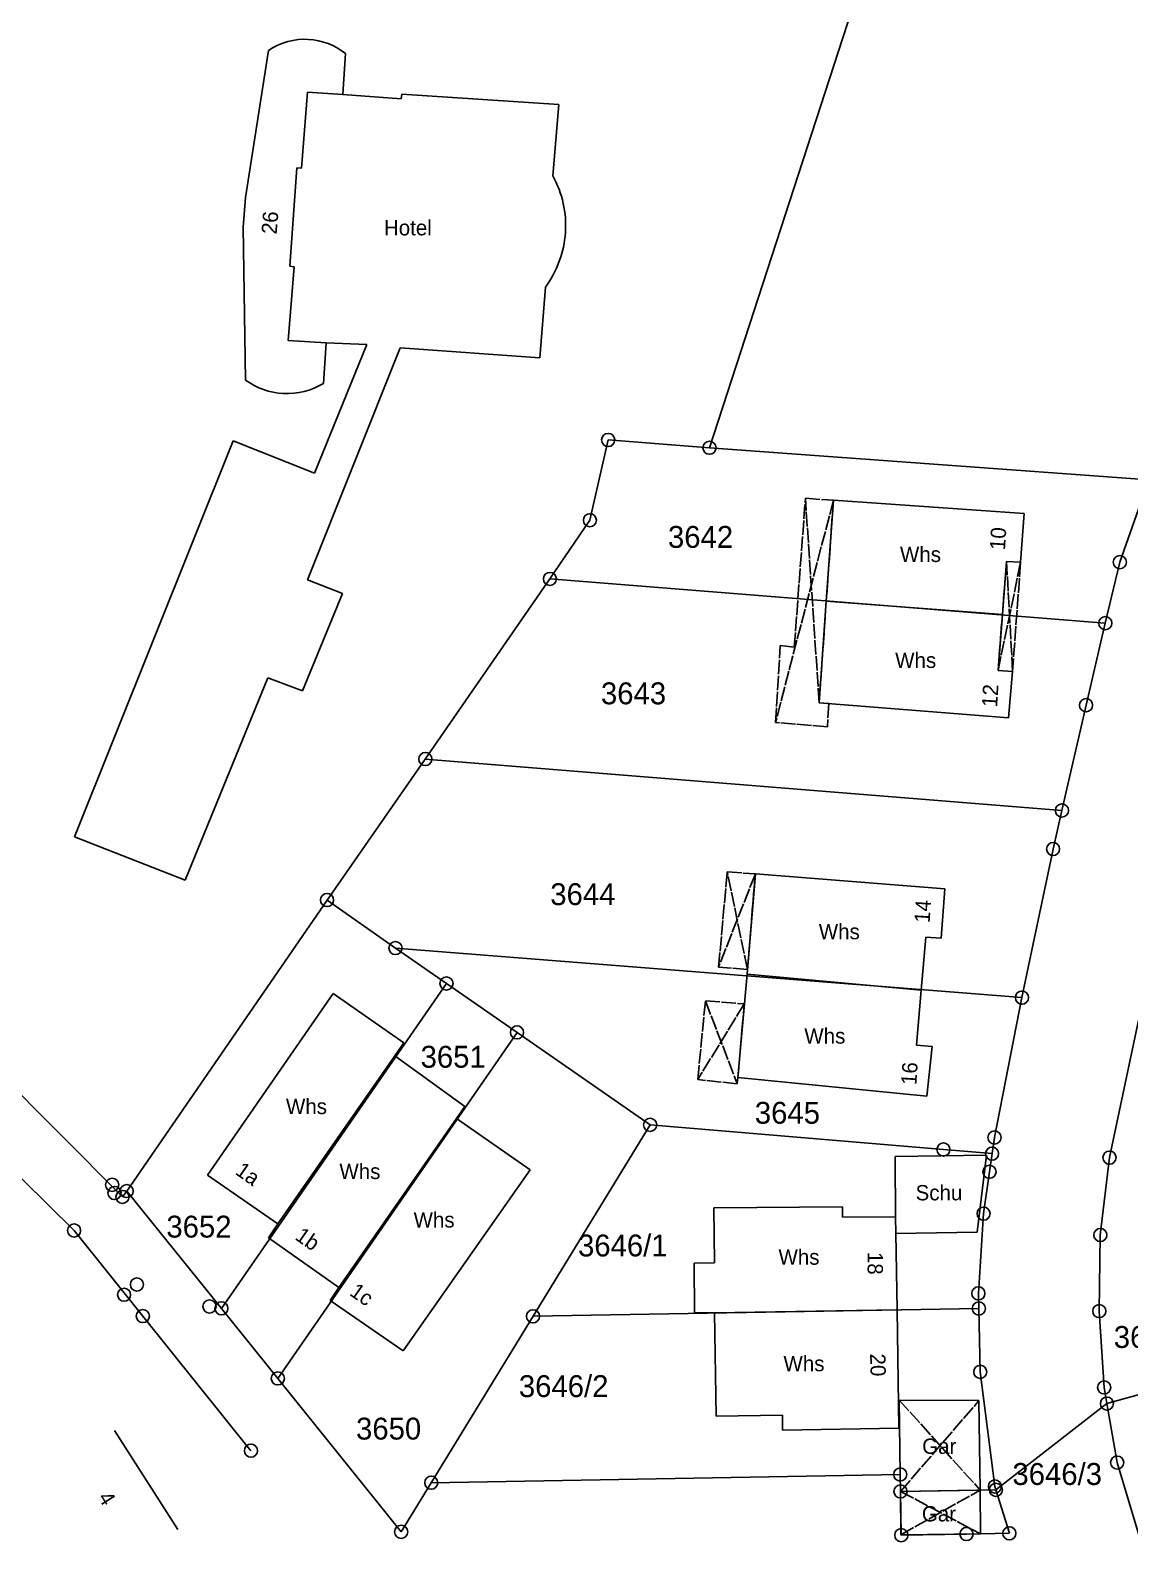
# Model space of a CAD drawing. Extents: x 3399801 to 3400072, y 5275603 to 5275873.
# Drawn here: x 3399896.9 to 3399972.2, y 5275603.1 to 5275706.7 of the extents above; entities that cross this region are included whole.
import ezdxf

# ---------------------------------------------------------------- set-up
doc = ezdxf.new("R2010")
doc.units = 0
for name, pattern in [('1600_2028', [0]), ('1600_2031', [1.5, 1, 0, 0, -0.5]), ('1600_2505', [0]), ('1600_2507', [0]), ('1600_2515', [0])]:
    doc.linetypes.add(name, pattern=pattern)
doc.layers.get('0').update_dxf_attribs({"color": 1, "linetype": 'CONTINUOUS'})
for name, color, linetype in [('FLURSTÜCKE_GRENZPUNKTE', 255, 'CONTINUOUS'), ('GEBÄUDE', 255, 'CONTINUOUS'), ('LAGEBEZEICHNUNGEN', 255, 'CONTINUOUS'), ('MIGRATIONSOBJEKTE', 7, 'CONTINUOUS'), ('TEXTE', 1, 'CONTINUOUS'), ('VERKEHR', 255, 'CONTINUOUS')]:
    doc.layers.add(name, color=color, linetype=linetype)
doc.styles.add('FLURSTÜCKSNUMMER_-_K_10_70', font='txt')
doc.styles.add('FLURSTÜCKSNUMMER__SCHRÄGST', font='txt')
doc.styles.add('GEBÄUDEFUNKTION__NUR_BW_', font='txt')
doc.styles.add('SONSTIGER_TEXT__BEZEICHNUN', font='txt')

# ---------------------------------------------------------------- blocks, each defined once
blk = doc.blocks.new('GRENZPUNKT_MIT_ABMARKUNG__')
at = {"color": 0}
blk.add_circle((0, 0), 0.5, dxfattribs=at)
blk = doc.blocks.new('*U27')
at = {"layer": 'GEBÄUDE', "color": 7, "linetype": 'BYBLOCK', "style": 'GEBÄUDEFUNKTION__NUR_BW_'}
blk.add_text('Hotel', height=1.05, rotation=0.0091, dxfattribs=at).set_placement((3399921.12, 5275692.61))
blk = doc.blocks.new('*U28')
at = {"layer": 'GEBÄUDE', "color": 7, "linetype": 'BYBLOCK', "style": 'GEBÄUDEFUNKTION__NUR_BW_'}
blk.add_text('Whs', height=1.05, rotation=0.0091, dxfattribs=at).set_placement((3399914.41, 5275632.4))
blk = doc.blocks.new('*U29')
at = {"layer": 'GEBÄUDE', "color": 7, "linetype": 'BYBLOCK', "style": 'GEBÄUDEFUNKTION__NUR_BW_'}
blk.add_text('Whs', height=1.05, rotation=0.0091, dxfattribs=at).set_placement((3399918.07, 5275627.95))
blk = doc.blocks.new('*U30')
at = {"layer": 'GEBÄUDE', "color": 7, "linetype": 'BYBLOCK', "style": 'GEBÄUDEFUNKTION__NUR_BW_'}
blk.add_text('Whs', height=1.05, rotation=0.0091, dxfattribs=at).set_placement((3399923.15, 5275624.63))
blk = doc.blocks.new('*U31')
at = {"layer": 'GEBÄUDE', "color": 7, "linetype": 'BYBLOCK', "style": 'GEBÄUDEFUNKTION__NUR_BW_'}
blk.add_text('Whs', height=1.05, rotation=0.0091, dxfattribs=at).set_placement((3399948.48, 5275614.78))
blk = doc.blocks.new('*U32')
at = {"layer": 'GEBÄUDE', "color": 7, "linetype": 'BYBLOCK', "style": 'GEBÄUDEFUNKTION__NUR_BW_'}
blk.add_text('Whs', height=1.05, rotation=0.0091, dxfattribs=at).set_placement((3399948.14, 5275622.08))
blk = doc.blocks.new('*U33')
at = {"layer": 'GEBÄUDE', "color": 7, "linetype": 'BYBLOCK', "style": 'GEBÄUDEFUNKTION__NUR_BW_'}
blk.add_text('Whs', height=1.05, rotation=0.0091, dxfattribs=at).set_placement((3399949.91, 5275637.23))
blk = doc.blocks.new('*U34')
at = {"layer": 'GEBÄUDE', "color": 7, "linetype": 'BYBLOCK', "style": 'GEBÄUDEFUNKTION__NUR_BW_'}
blk.add_text('Whs', height=1.05, rotation=0.0091, dxfattribs=at).set_placement((3399950.9, 5275644.38))
blk = doc.blocks.new('*U35')
at = {"layer": 'GEBÄUDE', "color": 7, "linetype": 'BYBLOCK', "style": 'GEBÄUDEFUNKTION__NUR_BW_'}
blk.add_text('Whs', height=1.05, rotation=0.0091, dxfattribs=at).set_placement((3399956.13, 5275662.97))
blk = doc.blocks.new('*U36')
at = {"layer": 'GEBÄUDE', "color": 7, "linetype": 'BYBLOCK', "style": 'GEBÄUDEFUNKTION__NUR_BW_'}
blk.add_text('Whs', height=1.05, rotation=0.0091, dxfattribs=at).set_placement((3399956.46, 5275670.23))
blk = doc.blocks.new('*U69')
at = {"layer": 'GEBÄUDE', "color": 7, "linetype": 'BYBLOCK', "style": 'GEBÄUDEFUNKTION__NUR_BW_'}
blk.add_text('Gar', height=1.05, rotation=0.0091, dxfattribs=at).set_placement((3399957.96, 5275604.49))
blk = doc.blocks.new('*U70')
at = {"layer": 'GEBÄUDE', "color": 7, "linetype": 'BYBLOCK', "style": 'GEBÄUDEFUNKTION__NUR_BW_'}
blk.add_text('Gar', height=1.05, rotation=0.0091, dxfattribs=at).set_placement((3399957.98, 5275609.12))
blk = doc.blocks.new('*U71')
at = {"layer": 'GEBÄUDE', "color": 7, "linetype": 'BYBLOCK', "style": 'GEBÄUDEFUNKTION__NUR_BW_'}
blk.add_text('Schu', height=1.05, rotation=0.0091, dxfattribs=at).set_placement((3399957.53, 5275626.49))
blk = doc.blocks.new('*U88')
at = {"layer": 'LAGEBEZEICHNUNGEN', "color": 7, "linetype": 'BYBLOCK', "style": 'SONSTIGER_TEXT__BEZEICHNUN'}
blk.add_text('26', height=1.05, rotation=85.4282, dxfattribs=at).set_placement((3399913.77, 5275692.66))
blk = doc.blocks.new('*U89')
at = {"layer": 'LAGEBEZEICHNUNGEN', "color": 7, "linetype": 'BYBLOCK', "style": 'SONSTIGER_TEXT__BEZEICHNUN'}
blk.add_text('1a', height=1.05, rotation=325.1804, dxfattribs=at).set_placement((3399910.87, 5275628.33))
blk = doc.blocks.new('*U90')
at = {"layer": 'LAGEBEZEICHNUNGEN', "color": 7, "linetype": 'BYBLOCK', "style": 'SONSTIGER_TEXT__BEZEICHNUN'}
blk.add_text('1b', height=1.05, rotation=325.1804, dxfattribs=at).set_placement((3399914.96, 5275623.86))
blk = doc.blocks.new('*U91')
at = {"layer": 'LAGEBEZEICHNUNGEN', "color": 7, "linetype": 'BYBLOCK', "style": 'SONSTIGER_TEXT__BEZEICHNUN'}
blk.add_text('1c', height=1.05, rotation=325.1804, dxfattribs=at).set_placement((3399918.7, 5275620.04))
blk = doc.blocks.new('*U92')
at = {"layer": 'LAGEBEZEICHNUNGEN', "color": 7, "linetype": 'BYBLOCK', "style": 'SONSTIGER_TEXT__BEZEICHNUN'}
blk.add_text('20', height=1.05, rotation=271.4352, dxfattribs=at).set_placement((3399954.41, 5275615.98))
blk = doc.blocks.new('*U93')
at = {"layer": 'LAGEBEZEICHNUNGEN', "color": 7, "linetype": 'BYBLOCK', "style": 'SONSTIGER_TEXT__BEZEICHNUN'}
blk.add_text('18', height=1.05, rotation=269.9989, dxfattribs=at).set_placement((3399954.24, 5275622.96))
blk = doc.blocks.new('*U94')
at = {"layer": 'LAGEBEZEICHNUNGEN', "color": 7, "linetype": 'BYBLOCK', "style": 'SONSTIGER_TEXT__BEZEICHNUN'}
blk.add_text('16', height=1.05, rotation=86.3749, dxfattribs=at).set_placement((3399957.58, 5275634.37))
blk = doc.blocks.new('*U95')
at = {"layer": 'LAGEBEZEICHNUNGEN', "color": 7, "linetype": 'BYBLOCK', "style": 'SONSTIGER_TEXT__BEZEICHNUN'}
blk.add_text('14', height=1.05, rotation=86.3749, dxfattribs=at).set_placement((3399958.49, 5275645.48))
blk = doc.blocks.new('*U96')
at = {"layer": 'LAGEBEZEICHNUNGEN', "color": 7, "linetype": 'BYBLOCK', "style": 'SONSTIGER_TEXT__BEZEICHNUN'}
blk.add_text('12', height=1.05, rotation=86.374, dxfattribs=at).set_placement((3399963.11, 5275660.26))
blk = doc.blocks.new('*U97')
at = {"layer": 'LAGEBEZEICHNUNGEN', "color": 7, "linetype": 'BYBLOCK', "style": 'SONSTIGER_TEXT__BEZEICHNUN'}
blk.add_text('10', height=1.05, rotation=86.3749, dxfattribs=at).set_placement((3399963.65, 5275671.02))
blk = doc.blocks.new('*U121')
at = {"layer": 'LAGEBEZEICHNUNGEN', "color": 7, "linetype": 'BYBLOCK', "style": 'SONSTIGER_TEXT__BEZEICHNUN'}
blk.add_text('4', height=1.05, rotation=302.5227, dxfattribs=at).set_placement((3399901.5, 5275606.13))
blk = doc.blocks.new('*U181')
at = {"layer": 'FLURSTÜCKE_GRENZPUNKTE', "color": 7, "linetype": 'BYBLOCK', "style": 'FLURSTÜCKSNUMMER_-_K_10_70'}
blk.add_text('3652', height=1.5, rotation=0.0091, dxfattribs=at).set_placement((3399906.22, 5275623.94))
blk = doc.blocks.new('*U182')
at = {"layer": 'FLURSTÜCKE_GRENZPUNKTE', "color": 7, "linetype": 'BYBLOCK', "style": 'FLURSTÜCKSNUMMER_-_K_10_70'}
blk.add_text('3651', height=1.5, rotation=0.0091, dxfattribs=at).set_placement((3399923.63, 5275635.58))
blk = doc.blocks.new('*U183')
at = {"layer": 'FLURSTÜCKE_GRENZPUNKTE', "color": 7, "linetype": 'BYBLOCK', "style": 'FLURSTÜCKSNUMMER_-_K_10_70'}
blk.add_text('3650', height=1.5, rotation=0.0091, dxfattribs=at).set_placement((3399919.21, 5275610.1))
blk = doc.blocks.new('*U184')
at = {"layer": 'FLURSTÜCKE_GRENZPUNKTE', "color": 7, "linetype": 'BYBLOCK', "style": 'FLURSTÜCKSNUMMER__SCHRÄGST'}
blk.add_text('3646/3', height=1.5, rotation=0.0091, dxfattribs=at).set_placement((3399964.16, 5275606.99))
blk = doc.blocks.new('*U185')
at = {"layer": 'FLURSTÜCKE_GRENZPUNKTE', "color": 7, "linetype": 'BYBLOCK', "style": 'FLURSTÜCKSNUMMER__SCHRÄGST'}
blk.add_text('3646/2', height=1.5, rotation=0.0091, dxfattribs=at).set_placement((3399930.36, 5275613.01))
blk = doc.blocks.new('*U186')
at = {"layer": 'FLURSTÜCKE_GRENZPUNKTE', "color": 7, "linetype": 'BYBLOCK', "style": 'FLURSTÜCKSNUMMER__SCHRÄGST'}
blk.add_text('3646/1', height=1.5, rotation=0.0091, dxfattribs=at).set_placement((3399934.41, 5275622.65))
blk = doc.blocks.new('*U187')
at = {"layer": 'FLURSTÜCKE_GRENZPUNKTE', "color": 7, "linetype": 'BYBLOCK', "style": 'FLURSTÜCKSNUMMER_-_K_10_70'}
blk.add_text('3645', height=1.5, rotation=0.0091, dxfattribs=at).set_placement((3399946.52, 5275631.74))
blk = doc.blocks.new('*U188')
at = {"layer": 'FLURSTÜCKE_GRENZPUNKTE', "color": 7, "linetype": 'BYBLOCK', "style": 'FLURSTÜCKSNUMMER_-_K_10_70'}
blk.add_text('3644', height=1.5, rotation=0.0091, dxfattribs=at).set_placement((3399932.51, 5275646.72))
blk = doc.blocks.new('*U189')
at = {"layer": 'FLURSTÜCKE_GRENZPUNKTE', "color": 7, "linetype": 'BYBLOCK', "style": 'FLURSTÜCKSNUMMER_-_K_10_70'}
blk.add_text('3643', height=1.5, rotation=0.0091, dxfattribs=at).set_placement((3399935.98, 5275660.48))
blk = doc.blocks.new('*U190')
at = {"layer": 'FLURSTÜCKE_GRENZPUNKTE', "color": 7, "linetype": 'BYBLOCK', "style": 'FLURSTÜCKSNUMMER_-_K_10_70'}
blk.add_text('3642', height=1.5, rotation=0.0091, dxfattribs=at).set_placement((3399940.57, 5275671.2))
blk = doc.blocks.new('*U203')
at = {"layer": 'FLURSTÜCKE_GRENZPUNKTE', "color": 7, "linetype": 'BYBLOCK', "style": 'FLURSTÜCKSNUMMER__SCHRÄGST'}
blk.add_text('3633/7', height=1.5, rotation=0.0091, dxfattribs=at).set_placement((3399971.1, 5275616.38))

msp = doc.modelspace()

# ---------------------------------------------------------------- linework, layer by layer
at = {"layer": 'FLURSTÜCKE_GRENZPUNKTE', "color": 7, "linetype": '1600_2028'}
for p, q in [((3399943.410679, 5275678.059542), (3399956.43608, 5275718.159099, 333.791)), ((3399935.22729, 5275673.090271), (3399936.477529, 5275678.591647)), ((3399936.477529, 5275678.591647), (3399943.410679, 5275678.059542)), ((3399973.504252, 5275675.850356), (3399943.410679, 5275678.059542)), ((3399971.513379, 5275670.218896), (3399973.504252, 5275675.850356)), ((3399932.486332, 5275669.069807), (3399935.22729, 5275673.090271)), ((3399970.522964, 5275666.037686), (3399971.513379, 5275670.218896)), ((3399923.954478, 5275656.728887), (3399932.486332, 5275669.069807)), ((3399970.522964, 5275666.037686), (3399932.486332, 5275669.069807)), ((3399969.202956, 5275660.416337), (3399970.522964, 5275666.037686)), ((3399967.553644, 5275653.204918), (3399969.202956, 5275660.416337)), ((3399917.222898, 5275647.068394), (3399923.954478, 5275656.728887)), ((3399967.553644, 5275653.204918), (3399923.954478, 5275656.728887)), ((3399966.943907, 5275650.564397), (3399967.553644, 5275653.204918)), ((3399964.815065, 5275640.382313), (3399966.943907, 5275650.564397)), ((3399903.501364, 5275627.125998), (3399917.222898, 5275647.068394)), ((3399921.907014, 5275643.775798), (3399917.222898, 5275647.068394)), ((3399925.399994, 5275641.353936), (3399921.907014, 5275643.775798)), ((3399964.815065, 5275640.382313), (3399921.907014, 5275643.775798)), ((3399909.987957, 5275619.091509), (3399925.399994, 5275641.353936)), ((3399930.232855, 5275638.001583), (3399925.399994, 5275641.353936)), ((3399962.936282, 5275630.8003), (3399964.815065, 5275640.382313)), ((3399972.878278, 5275639.259698), (3399970.809303, 5275629.417705)), ((3399913.85186, 5275614.289497), (3399930.232855, 5275638.001583)), ((3399939.347795, 5275631.667219), (3399930.232855, 5275638.001583)), ((3399892.800913, 5275637.192906), (3399903.211347, 5275626.725936)), ((3399888.578988, 5275635.613572), (3399899.900329, 5275624.426007)), ((3399931.328539, 5275618.54581), (3399939.347795, 5275631.667219)), ((3399959.435225, 5275629.971069), (3399939.347795, 5275631.667219)), ((3399962.766445, 5275629.690052), (3399962.936282, 5275630.8003)), ((3399962.766445, 5275629.690052), (3399959.435225, 5275629.971069)), ((3399962.586631, 5275628.449772), (3399962.766445, 5275629.690052)), ((3399970.809303, 5275629.417705), (3399970.180054, 5275624.116488)), ((3399962.187071, 5275625.579119), (3399962.586631, 5275628.449772)), ((3399903.211347, 5275626.725936), (3399903.501364, 5275627.125998)), ((3399903.501364, 5275627.125998), (3399909.987957, 5275619.091509)), ((3399961.828051, 5275620.117763), (3399962.187071, 5275625.579119)), ((3399899.900329, 5275624.426007), (3399904.605195, 5275618.562681)), ((3399970.180054, 5275624.116488), (3399970.110983, 5275618.905137)), ((3399970.632316, 5275612.564229), (3399999.021787, 5275620.488202)), ((3399961.85827, 5275619.077477), (3399961.828051, 5275620.117763)), ((3399904.605195, 5275618.562681), (3399912.012834, 5275609.338988)), ((3399909.987957, 5275619.091509), (3399913.85186, 5275614.289497)), ((3399924.359635, 5275607.146063), (3399931.328539, 5275618.54581)), ((3399961.85827, 5275619.077477), (3399931.328539, 5275618.54581)), ((3399961.959192, 5275614.736755), (3399961.85827, 5275619.077477)), ((3399970.110983, 5275618.905137), (3399970.442052, 5275613.674345)), ((3399913.85186, 5275614.289497), (3399922.299747, 5275603.776003)), ((3399962.961116, 5275606.885934), (3399961.959192, 5275614.736755)), ((3399970.442052, 5275613.674345), (3399970.632316, 5275612.564229)), ((3399970.632316, 5275612.564229), (3399963.031183, 5275606.655899)), ((3399970.632316, 5275612.564229), (3399971.333268, 5275608.523812)), ((3399971.333268, 5275608.523812), (3399972.894654, 5275603.33312)), ((3399922.299747, 5275603.776003), (3399924.359635, 5275607.146063)), ((3399956.47904, 5275607.707709), (3399924.359635, 5275607.146063)), ((3399956.499304, 5275606.547612), (3399956.47904, 5275607.707709)), ((3399963.031183, 5275606.655899), (3399962.961116, 5275606.885934)), ((3399963.031183, 5275606.655899), (3399956.499304, 5275606.547612)), ((3399956.549984, 5275603.547361), (3399956.499304, 5275606.547612)), ((3399963.952053, 5275603.675456), (3399963.031183, 5275606.655899)), ((3399963.952053, 5275603.675456), (3399961.01123, 5275603.626213)), ((3399961.01123, 5275603.626213), (3399956.549984, 5275603.547361))]:
    msp.add_line(p, q, dxfattribs=at)
at = {"layer": 'GEBÄUDE', "color": 7, "linetype": '1600_2505'}
for p, q in [((3399913.223166, 5275705.285821), (3399911.632439, 5275695.213739)), ((3399918.296308, 5275702.253729), (3399918.476289, 5275705.064444)), ((3399922.308743, 5275701.962598), (3399918.296308, 5275702.253729)), ((3399922.338742, 5275702.292684), (3399922.308743, 5275701.962598)), ((3399933.094555, 5275701.569723), (3399922.338742, 5275702.292684)), ((3399932.684669, 5275696.688315), (3399933.094555, 5275701.569723)), ((3399911.632439, 5275695.213739), (3399911.472383, 5275693.183285)), ((3399911.472383, 5275693.183285), (3399911.642733, 5275682.690634)), ((3399931.78505, 5275684.224698), (3399932.174918, 5275689.06609)), ((3399915.886124, 5275669.015592), (3399922.229712, 5275684.897736)), ((3399919.948186, 5275685.128542), (3399916.366168, 5275676.307356)), ((3399916.986334, 5275682.46879), (3399917.15633, 5275685.239477)), ((3399917.15633, 5275685.239477), (3399919.948186, 5275685.128542)), ((3399922.229712, 5275684.897736), (3399931.78505, 5275684.224698)), ((3399910.792248, 5275678.529896), (3399899.939748, 5275651.395936)), ((3399916.366168, 5275676.307356), (3399910.792248, 5275678.529896)), ((3399951.904626, 5275674.455966), (3399951.414644, 5275667.543797)), ((3399964.960454, 5275673.561955), (3399951.904626, 5275674.455966)), ((3399964.720394, 5275670.210849), (3399964.960454, 5275673.561955)), ((3399963.4699, 5275666.639964), (3399963.759971, 5275670.271147)), ((3399963.759971, 5275670.271147), (3399964.720394, 5275670.210849)), ((3399918.287899, 5275668.074411), (3399915.886124, 5275669.015592)), ((3399915.547018, 5275661.393546), (3399918.287899, 5275668.074411)), ((3399951.414644, 5275667.543797), (3399950.925264, 5275660.591808)), ((3399963.4699, 5275666.639964), (3399951.414644, 5275667.543797)), ((3399963.179951, 5275662.798761), (3399963.4699, 5275666.639964)), ((3399964.170383, 5275662.738449), (3399963.179951, 5275662.798761)), ((3399963.900905, 5275659.557682), (3399964.170383, 5275662.738449)), ((3399907.505967, 5275648.422206), (3399913.16499, 5275662.304777)), ((3399913.16499, 5275662.304777), (3399915.547018, 5275661.393546)), ((3399950.925264, 5275660.591808), (3399963.900905, 5275659.557682)), ((3399899.939748, 5275651.395936), (3399907.505967, 5275648.422206)), ((3399946.556241, 5275648.859887), (3399945.987665, 5275641.988167)), ((3399959.521535, 5275647.835834), (3399946.556241, 5275648.859887)), ((3399959.282149, 5275644.454997), (3399959.521535, 5275647.835834)), ((3399957.922387, 5275640.884431), (3399958.231731, 5275644.535323)), ((3399958.231731, 5275644.535323), (3399959.282149, 5275644.454997)), ((3399945.987665, 5275641.988167), (3399945.35913, 5275634.916407)), ((3399957.922387, 5275640.884431), (3399945.987665, 5275641.988167)), ((3399917.645246, 5275640.666255), (3399909.034193, 5275628.22483)), ((3399922.479355, 5275637.28369), (3399917.645246, 5275640.666255)), ((3399957.593064, 5275637.123514), (3399957.922387, 5275640.884431)), ((3399921.869242, 5275636.40362), (3399922.479355, 5275637.28369)), ((3399958.653468, 5275637.043189), (3399957.593064, 5275637.123514)), ((3399958.294056, 5275633.632375), (3399958.653468, 5275637.043189)), ((3399913.85815, 5275624.872388), (3399921.869242, 5275636.40362)), ((3399926.662985, 5275632.93117), (3399921.869242, 5275636.40362)), ((3399945.35913, 5275634.916407), (3399958.294056, 5275633.632375)), ((3399926.083019, 5275632.091097), (3399926.662985, 5275632.93117)), ((3399918.041941, 5275620.509908), (3399926.083019, 5275632.091097)), ((3399931.125748, 5275628.578682), (3399926.083019, 5275632.091097)), ((3399962.396338, 5275629.580127), (3399956.124172, 5275629.491877)), ((3399961.757179, 5275624.318904), (3399962.396338, 5275629.580127)), ((3399922.435735, 5275616.187746), (3399931.125748, 5275628.578682)), ((3399956.124172, 5275629.491877), (3399956.124209, 5275629.321831)), ((3399956.124209, 5275629.321831), (3399956.155071, 5275625.360755)), ((3399909.034193, 5275628.22483), (3399913.85815, 5275624.872388)), ((3399952.52369, 5275626.041959), (3399943.720717, 5275625.984417)), ((3399943.720717, 5275625.984417), (3399943.751646, 5275622.203369)), ((3399952.533852, 5275625.331764), (3399952.52369, 5275626.041959)), ((3399913.85815, 5275624.872388), (3399913.208095, 5275623.932261)), ((3399956.155071, 5275625.360755), (3399952.533852, 5275625.331764)), ((3399956.175325, 5275624.21044), (3399956.155071, 5275625.360755)), ((3399913.208095, 5275623.932261), (3399918.041941, 5275620.509908)), ((3399956.175325, 5275624.21044), (3399961.757179, 5275624.318904)), ((3399956.256472, 5275618.989011), (3399956.175325, 5275624.21044)), ((3399943.751646, 5275622.203369), (3399942.371192, 5275622.193751)), ((3399942.371192, 5275622.193751), (3399942.392038, 5275618.782806)), ((3399918.041941, 5275620.509908), (3399917.441889, 5275619.629791)), ((3399917.441889, 5275619.629791), (3399922.435735, 5275616.187746)), ((3399942.392038, 5275618.782806), (3399943.752474, 5275618.792431)), ((3399956.256472, 5275618.989011), (3399943.752474, 5275618.792431)), ((3399943.752474, 5275618.792431), (3399943.874314, 5275611.711446)), ((3399956.378304, 5275610.877989), (3399956.256472, 5275618.989011)), ((3399956.407883, 5275612.808136), (3399956.47904, 5275607.707709)), ((3399961.869574, 5275612.766639), (3399956.407883, 5275612.808136)), ((3399961.950872, 5275606.636183), (3399961.869574, 5275612.766639)), ((3399943.874314, 5275611.711446), (3399948.405675, 5275611.780225)), ((3399948.405675, 5275611.780225), (3399948.425933, 5275610.750124)), ((3399907.002638, 5275603.928902), (3399902.667615, 5275610.721285)), ((3399948.425933, 5275610.750124), (3399956.378304, 5275610.877989)), ((3399956.47904, 5275607.707709), (3399956.499304, 5275606.547612)), ((3399961.950872, 5275606.636183), (3399956.499304, 5275606.547612)), ((3399956.499304, 5275606.547612), (3399956.519969, 5275603.577371)), ((3399961.981502, 5275603.635963), (3399961.950872, 5275606.636183)), ((3399956.519969, 5275603.577371), (3399961.981502, 5275603.635963))]:
    msp.add_line(p, q, dxfattribs=at)
for centre, radius, start, end in [((3399915.674942, 5275701.70651), 4.33851, 86.16966464, 124.41058122), ((3399915.718294, 5275701.663849), 4.378423, 50.95680082, 86.77299687), ((3399926.536658, 5275693.28769), 7.02583, 355.99421509, 28.94812721), ((3399926.508036, 5275693.264753), 7.052824, 323.46479233, 356.19633439), ((3399914.454456, 5275686.54467), 4.77068, 233.8872724, 267.23714163), ((3399914.493217, 5275686.58074), 4.808718, 266.79655921, 301.22886079)]:
    msp.add_arc(centre, radius, start, end, dxfattribs=at)
at = {"layer": 'MIGRATIONSOBJEKTE', "color": 7, "linetype": '1600_2507'}
for p, q in [((3399915.884847, 5275702.424405), (3399915.484789, 5275697.213152)), ((3399918.296308, 5275702.253729), (3399915.884847, 5275702.424405)), ((3399915.154583, 5275697.243252), (3399914.674507, 5275690.501645)), ((3399915.484789, 5275697.213152), (3399915.154583, 5275697.243252)), ((3399914.964695, 5275690.461546), (3399914.554599, 5275685.410365)), ((3399914.674507, 5275690.501645), (3399914.964695, 5275690.461546)), ((3399914.554599, 5275685.410365), (3399917.15633, 5275685.239477))]:
    msp.add_line(p, q, dxfattribs=at)
at = {"layer": 'MIGRATIONSOBJEKTE', "color": 7, "linetype": '1600_2031'}
for p, q in [((3399951.904626, 5275674.455966), (3399947.934332, 5275659.242325)), ((3399949.223809, 5275664.403397), (3399949.983766, 5275674.596557)), ((3399950.925264, 5275660.591808), (3399949.983766, 5275674.596557)), ((3399949.983766, 5275674.596557), (3399951.904626, 5275674.455966)), ((3399951.904626, 5275674.455966), (3399951.414644, 5275667.543797)), ((3399964.720394, 5275670.210849), (3399963.179951, 5275662.798761)), ((3399963.4699, 5275666.639964), (3399963.759971, 5275670.271147)), ((3399964.170383, 5275662.738449), (3399963.759971, 5275670.271147)), ((3399963.759971, 5275670.271147), (3399964.720394, 5275670.210849)), ((3399964.720394, 5275670.210849), (3399964.170383, 5275662.738449)), ((3399951.414644, 5275667.543797), (3399950.925264, 5275660.591808)), ((3399963.179951, 5275662.798761), (3399963.4699, 5275666.639964)), ((3399947.934332, 5275659.242325), (3399948.263392, 5275664.503714)), ((3399948.263392, 5275664.503714), (3399949.223809, 5275664.403397)), ((3399964.170383, 5275662.738449), (3399963.179951, 5275662.798761)), ((3399950.925264, 5275660.591808), (3399951.585552, 5275660.541598)), ((3399951.585552, 5275660.541598), (3399951.49588, 5275658.941189)), ((3399951.49588, 5275658.941189), (3399947.934332, 5275659.242325)), ((3399944.036813, 5275642.478864), (3399944.625455, 5275648.990485)), ((3399946.556241, 5275648.859887), (3399944.036813, 5275642.478864)), ((3399944.625455, 5275648.990485), (3399946.546238, 5275648.859889)), ((3399946.017598, 5275642.318249), (3399944.625455, 5275648.990485)), ((3399946.546238, 5275648.859889), (3399946.017598, 5275642.318249)), ((3399946.017598, 5275642.318249), (3399944.036813, 5275642.478864)), ((3399942.608178, 5275634.76715), (3399943.137042, 5275640.168487)), ((3399945.798083, 5275639.947662), (3399942.608178, 5275634.76715)), ((3399943.137042, 5275640.168487), (3399945.319221, 5275634.476298)), ((3399943.137042, 5275640.168487), (3399945.798083, 5275639.947662)), ((3399945.798083, 5275639.947662), (3399945.35913, 5275634.916407)), ((3399945.319221, 5275634.476298), (3399942.608178, 5275634.76715)), ((3399945.35913, 5275634.916407), (3399945.319221, 5275634.476298)), ((3399956.407883, 5275612.808136), (3399961.950872, 5275606.636183)), ((3399956.499304, 5275606.547612), (3399961.869574, 5275612.766639)), ((3399956.499304, 5275606.547612), (3399961.981502, 5275603.635963)), ((3399956.519969, 5275603.577371), (3399961.950872, 5275606.636183))]:
    msp.add_line(p, q, dxfattribs=at)
at = {"layer": 'VERKEHR', "color": 253, "linetype": '1600_2515'}
for p, q in [((3399888.578988, 5275635.613572), (3399899.900329, 5275624.426007)), ((3399899.900329, 5275624.426007), (3399904.605195, 5275618.562681)), ((3399904.605195, 5275618.562681), (3399912.012834, 5275609.338988)), ((3399970.632316, 5275612.564229), (3399963.031183, 5275606.655899))]:
    msp.add_line(p, q, dxfattribs=at)

# ---------------------------------------------------------------- block references
at = {"layer": 'FLURSTÜCKE_GRENZPUNKTE', "color": 7, "xscale": 0.9, "yscale": 0.9, "zscale": 0.9}
for p in [(3399936.477529, 5275678.591647), (3399943.410679, 5275678.059542), (3399935.22729, 5275673.090271), (3399971.513379, 5275670.218896), (3399932.486332, 5275669.069807), (3399970.522964, 5275666.037686), (3399969.202956, 5275660.416337), (3399923.954478, 5275656.728887), (3399967.553644, 5275653.204918), (3399966.943907, 5275650.564397), (3399917.222898, 5275647.068394), (3399921.907014, 5275643.775798), (3399925.399994, 5275641.353936), (3399964.815065, 5275640.382313), (3399930.232855, 5275638.001583), (3399939.347795, 5275631.667219), (3399962.936282, 5275630.8003), (3399959.435225, 5275629.971069), (3399962.766445, 5275629.690052), (3399970.809303, 5275629.417705), (3399962.586631, 5275628.449772), (3399902.510624, 5275627.556428), (3399903.501364, 5275627.125998), (3399902.670931, 5275626.996183), (3399903.211347, 5275626.725936), (3399962.187071, 5275625.579119), (3399899.900329, 5275624.426007), (3399970.180054, 5275624.116488), (3399903.323943, 5275620.02352), (3399904.204168, 5275620.723543), (3399961.828051, 5275620.117763), (3399909.177465, 5275619.221758), (3399909.987957, 5275619.091509), (3399961.85827, 5275619.077477), (3399970.110983, 5275618.905137), (3399904.605195, 5275618.562681), (3399931.328539, 5275618.54581), (3399961.959192, 5275614.736755), (3399913.85186, 5275614.289497), (3399970.442052, 5275613.674345), (3399970.632316, 5275612.564229), (3399912.012834, 5275609.338988), (3399971.333268, 5275608.523812), (3399956.47904, 5275607.707709), (3399924.359635, 5275607.146063), (3399956.499304, 5275606.547612), (3399962.961116, 5275606.885934), (3399963.031183, 5275606.655899), (3399922.299747, 5275603.776003), (3399956.549984, 5275603.547361), (3399961.01123, 5275603.626213), (3399963.952053, 5275603.675456)]:
    msp.add_blockref('GRENZPUNKT_MIT_ABMARKUNG__', p, dxfattribs=at)
at = {"layer": 'TEXTE', "color": 0, "linetype": 'BYBLOCK'}
for name in ['*U88', '*U27', '*U190', '*U97', '*U36', '*U35', '*U189', '*U96', '*U188', '*U95', '*U34', '*U33', '*U182', '*U94', '*U28', '*U187', '*U89', '*U29', '*U71', '*U181', '*U30', '*U90', '*U186', '*U32', '*U93', '*U91', '*U203', '*U31', '*U92', '*U185', '*U183', '*U70', '*U184', '*U121', '*U69']:
    msp.add_blockref(name, (0, 0), dxfattribs=at)

doc.saveas('drawing.dxf')
